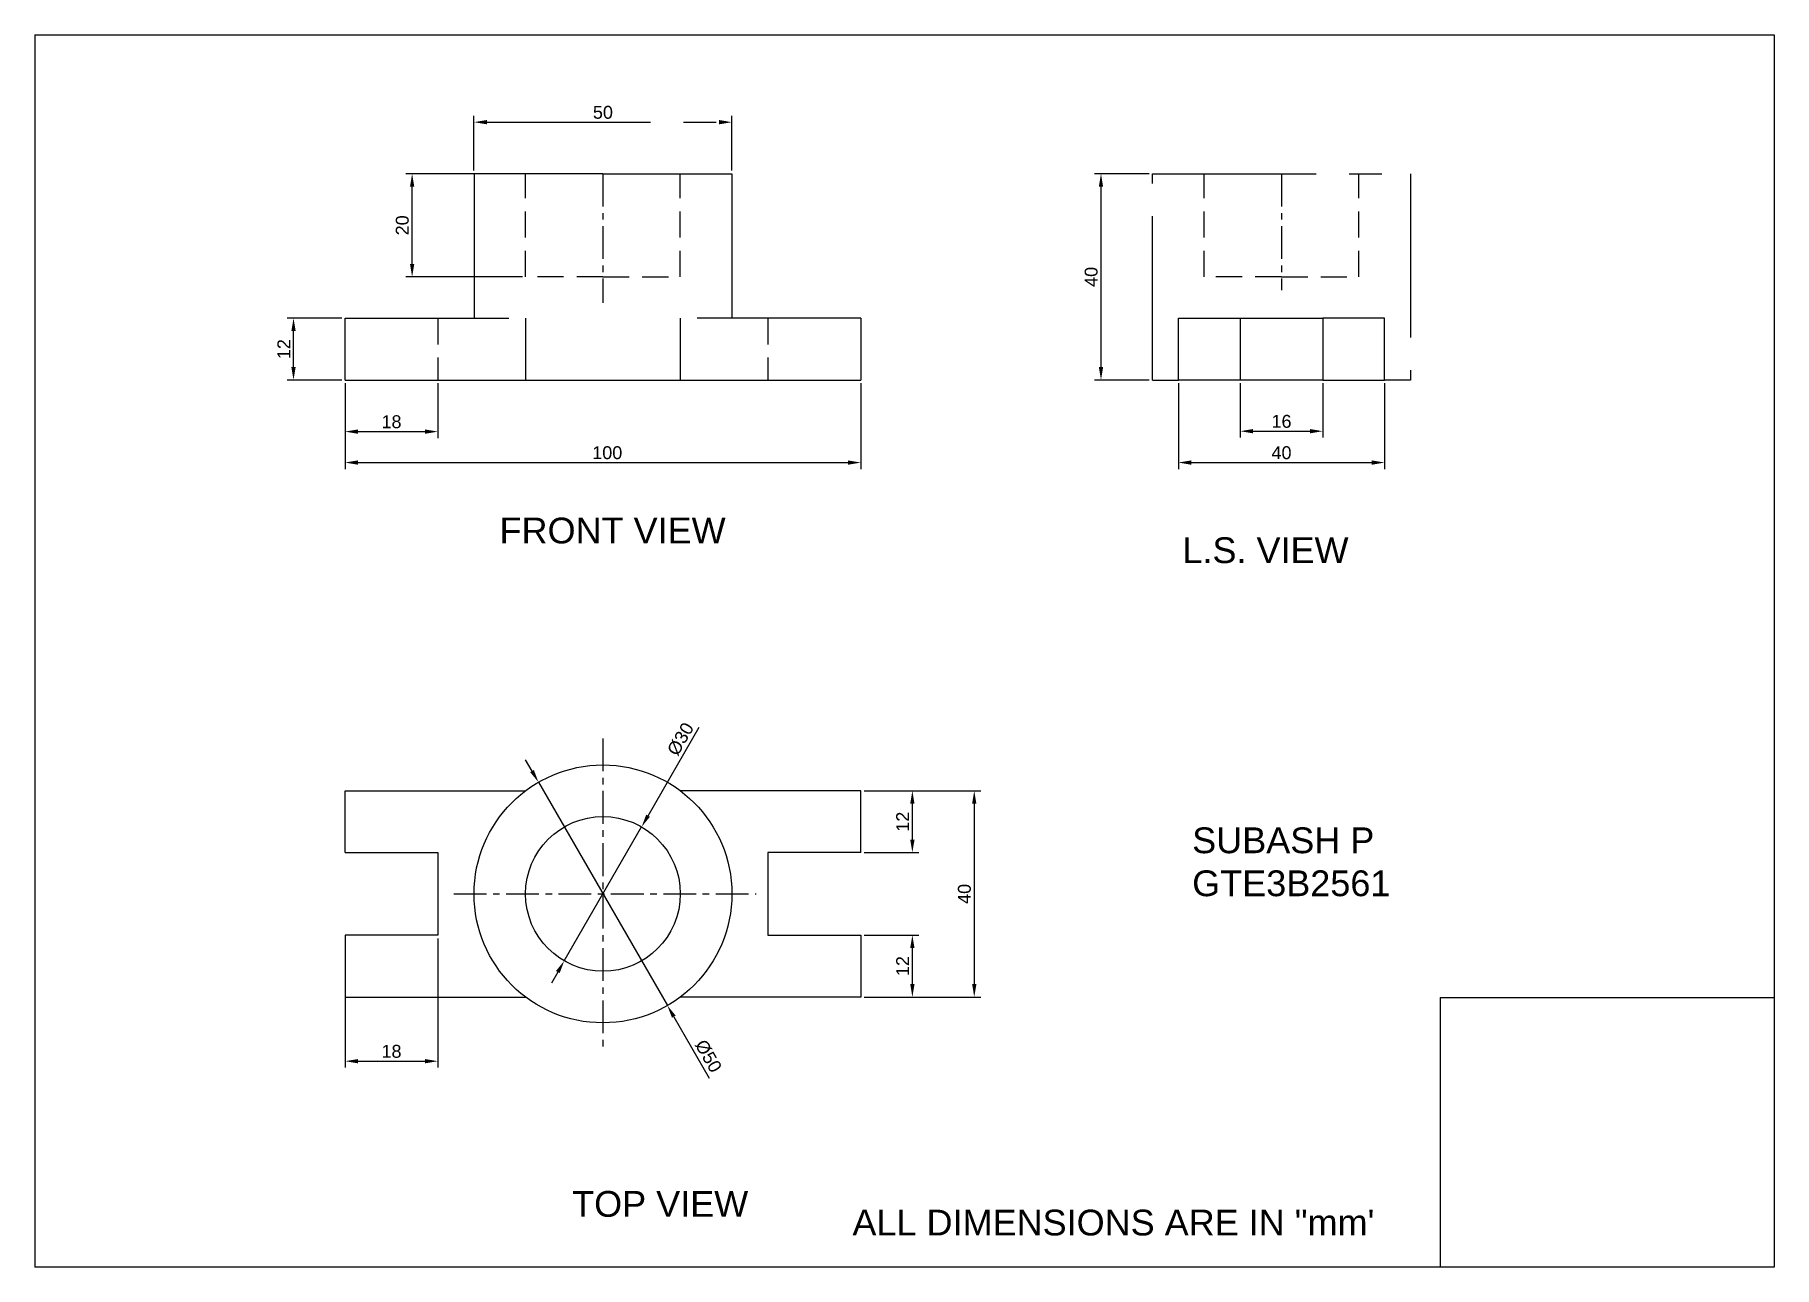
# Model space of a CAD drawing. Header units: millimetres. Extents: x 54 to 392, y 21 to 260.
import ezdxf

# ---------------------------------------------------------------- set-up
doc = ezdxf.new("R2010")
doc.units = ezdxf.units.MM
doc.linetypes.add('CENTER', pattern=[50.8, 31.75, -6.35, 6.35, -6.35])
doc.linetypes.add('DASH2', pattern=[38.1, 25.4, -12.7])
doc.styles.get("Standard").update_dxf_attribs({"font": 'arial.ttf'})
doc.dimstyles.new('ISO-25', dxfattribs={"dimtxt": 2.5, "dimasz": 2.5, "dimexe": 1.25, "dimexo": 0.625, "dimtad": 1, "dimtxsty": 'Standard', "dimcen": 2.5, "dimadec": 0, "dimazin": 0, "dimtfac": 1, "dimtmove": 0, "dimatfit": 3, "dimfxl": 1, "dimarcsym": 0})

# ---------------------------------------------------------------- blocks, each defined once
blk = doc.blocks.new('*D1')
at = {"color": 0, "lineweight": -2}
for p, q in [((114.52, 192.76), (114.52, 176.14)), ((214.52, 192.76), (214.52, 176.14)), ((117.02, 177.39), (212.02, 177.39))]:
    blk.add_line(p, q, dxfattribs=at)
at = {"color": 0}
for points in [[(117.02, 177.81), (117.02, 176.97), (114.52, 177.39)], [(212.02, 176.97), (212.02, 177.81), (214.52, 177.39)]]:
    blk.add_solid(points, dxfattribs=at)
at = {"layer": 'Defpoints', "color": 0}
for p in [(114.52, 193.39), (214.52, 193.39), (214.52, 177.39), (214.52, 177.39)]:
    blk.add_point(p, dxfattribs=at)
at = {"color": 0, "ltscale": 0.2, "insert": (165.36, 179.29), "char_height": 2.5, "attachment_point": 5}
blk.add_mtext('100', dxfattribs=at)
blk = doc.blocks.new('*D3')
at = {"color": 0, "linetype": 'CENTER', "lineweight": -2}
for p, q in [((139.52, 234.01), (139.52, 244.64)), ((142.02, 243.39), (187.02, 243.39)), ((189.52, 234.01), (189.52, 244.64))]:
    blk.add_line(p, q, dxfattribs=at)
at = {"color": 0}
for points in [[(142.02, 243.81), (142.02, 242.97), (139.52, 243.39)], [(187.02, 242.97), (187.02, 243.81), (189.52, 243.39)]]:
    blk.add_solid(points, dxfattribs=at)
at = {"layer": 'Defpoints', "color": 0}
for p in [(189.52, 243.39), (189.52, 243.39), (139.52, 233.39), (189.52, 233.39)]:
    blk.add_point(p, dxfattribs=at)
at = {"color": 0, "ltscale": 0.2, "insert": (164.52, 245.29), "char_height": 2.5, "attachment_point": 5}
blk.add_mtext('50', dxfattribs=at)
blk = doc.blocks.new('*D4')
at = {"color": 0, "lineweight": -2, "ltscale": 0.2}
for p, q in [((270.47, 233.39), (259.85, 233.39)), ((261.1, 195.89), (261.1, 230.89)), ((270.47, 193.39), (259.85, 193.39))]:
    blk.add_line(p, q, dxfattribs=at)
at = {"color": 0}
for points in [[(261.51, 230.89), (260.68, 230.89), (261.1, 233.39)], [(260.68, 195.89), (261.51, 195.89), (261.1, 193.39)]]:
    blk.add_solid(points, dxfattribs=at)
at = {"layer": 'Defpoints', "color": 0}
for p in [(261.1, 233.39), (261.1, 233.39), (271.1, 233.39), (271.1, 193.39)]:
    blk.add_point(p, dxfattribs=at)
at = {"color": 0, "ltscale": 0.2, "insert": (259.2, 213.39), "char_height": 2.5, "attachment_point": 5, "rotation": 90}
blk.add_mtext('40', dxfattribs=at)
blk = doc.blocks.new('*D5')
at = {"color": 0, "lineweight": -2, "ltscale": 0.2}
for p, q in [((276.1, 192.76), (276.1, 176.14)), ((316.1, 192.76), (316.1, 176.14)), ((278.6, 177.39), (313.6, 177.39))]:
    blk.add_line(p, q, dxfattribs=at)
at = {"color": 0}
for points in [[(278.6, 177.81), (278.6, 176.97), (276.1, 177.39)], [(313.6, 176.97), (313.6, 177.81), (316.1, 177.39)]]:
    blk.add_solid(points, dxfattribs=at)
at = {"layer": 'Defpoints', "color": 0}
for p in [(276.1, 193.39), (316.1, 193.39), (316.1, 177.39), (316.1, 177.39)]:
    blk.add_point(p, dxfattribs=at)
at = {"color": 0, "ltscale": 0.2, "insert": (296.1, 179.29), "char_height": 2.5, "attachment_point": 5}
blk.add_mtext('40', dxfattribs=at)
blk = doc.blocks.new('*D6')
at = {"color": 0, "lineweight": -2, "ltscale": 0.2}
for p, q in [((173.27, 108.92), (183.17, 126.06)), ((157.02, 80.77), (172.02, 106.75)), ((155.77, 78.6), (154.52, 76.44))]:
    blk.add_line(p, q, dxfattribs=at)
at = {"color": 0}
for points in [[(172.91, 109.12), (173.63, 108.71), (172.02, 106.75)], [(156.13, 78.4), (155.41, 78.81), (157.02, 80.77)]]:
    blk.add_solid(points, dxfattribs=at)
at = {"layer": 'Defpoints', "color": 0}
for p in [(172.02, 106.75), (157.02, 80.77)]:
    blk.add_point(p, dxfattribs=at)
at = {"color": 0, "ltscale": 0.2, "insert": (179.58, 123.78), "char_height": 2.5, "attachment_point": 5, "rotation": 60}
blk.add_mtext('%%c30', dxfattribs=at)
blk = doc.blocks.new('*D7')
at = {"color": 0, "lineweight": -2, "ltscale": 0.2}
for p, q in [((150.77, 117.58), (149.52, 119.74)), ((152.02, 115.41), (177.02, 72.11)), ((178.27, 69.94), (185.14, 58.06))]:
    blk.add_line(p, q, dxfattribs=at)
at = {"color": 0}
for points in [[(150.41, 117.37), (151.13, 117.78), (152.02, 115.41)], [(178.63, 70.15), (177.91, 69.74), (177.02, 72.11)]]:
    blk.add_solid(points, dxfattribs=at)
at = {"layer": 'Defpoints', "color": 0}
for p in [(152.02, 115.41), (177.02, 72.11)]:
    blk.add_point(p, dxfattribs=at)
at = {"color": 0, "ltscale": 0.2, "insert": (184.96, 62.31), "char_height": 2.5, "attachment_point": 5, "rotation": 300}
blk.add_mtext('%%c50', dxfattribs=at)
blk = doc.blocks.new('*D8')
at = {"color": 0, "lineweight": -2, "ltscale": 0.2}
for p, q in [((114.52, 85.14), (114.52, 60.07)), ((132.52, 85.14), (132.52, 60.07)), ((117.02, 61.32), (130.02, 61.32))]:
    blk.add_line(p, q, dxfattribs=at)
at = {"color": 0}
for points in [[(117.02, 61.74), (117.02, 60.91), (114.52, 61.32)], [(130.02, 60.91), (130.02, 61.74), (132.52, 61.32)]]:
    blk.add_solid(points, dxfattribs=at)
at = {"layer": 'Defpoints', "color": 0}
for p in [(114.52, 85.76), (132.52, 85.76), (132.52, 61.32), (132.52, 61.32)]:
    blk.add_point(p, dxfattribs=at)
at = {"color": 0, "ltscale": 0.2, "insert": (123.52, 63.22), "char_height": 2.5, "attachment_point": 5}
blk.add_mtext('18', dxfattribs=at)
blk = doc.blocks.new('*D9')
at = {"color": 0, "lineweight": -2, "ltscale": 0.2}
for p, q in [((215.15, 85.76), (225.77, 85.76)), ((224.52, 76.26), (224.52, 83.26)), ((215.15, 73.76), (225.77, 73.76))]:
    blk.add_line(p, q, dxfattribs=at)
at = {"color": 0}
for points in [[(224.94, 83.26), (224.11, 83.26), (224.52, 85.76)], [(224.11, 76.26), (224.94, 76.26), (224.52, 73.76)]]:
    blk.add_solid(points, dxfattribs=at)
at = {"layer": 'Defpoints', "color": 0}
for p in [(214.52, 85.76), (224.52, 85.76), (224.52, 85.76), (214.52, 73.76)]:
    blk.add_point(p, dxfattribs=at)
at = {"color": 0, "ltscale": 0.2, "insert": (222.64, 79.76), "char_height": 2.5, "attachment_point": 5, "rotation": 90}
blk.add_mtext('12', dxfattribs=at)
blk = doc.blocks.new('*D10')
at = {"color": 0, "lineweight": -2, "ltscale": 0.2}
for p, q in [((215.15, 113.76), (225.77, 113.76)), ((224.52, 104.26), (224.52, 111.26)), ((215.15, 101.76), (225.77, 101.76))]:
    blk.add_line(p, q, dxfattribs=at)
at = {"color": 0}
for points in [[(224.94, 111.26), (224.11, 111.26), (224.52, 113.76)], [(224.11, 104.26), (224.94, 104.26), (224.52, 101.76)]]:
    blk.add_solid(points, dxfattribs=at)
at = {"layer": 'Defpoints', "color": 0}
for p in [(214.52, 113.76), (224.52, 113.76), (224.52, 113.76), (214.52, 101.76)]:
    blk.add_point(p, dxfattribs=at)
at = {"color": 0, "ltscale": 0.2, "insert": (222.64, 107.76), "char_height": 2.5, "attachment_point": 5, "rotation": 90}
blk.add_mtext('12', dxfattribs=at)
blk = doc.blocks.new('*D11')
at = {"color": 0, "lineweight": -2, "ltscale": 0.2}
for p, q in [((215.15, 113.76), (237.77, 113.76)), ((236.52, 111.26), (236.52, 76.26)), ((215.15, 73.76), (237.77, 73.76))]:
    blk.add_line(p, q, dxfattribs=at)
at = {"color": 0}
for points in [[(236.94, 111.26), (236.11, 111.26), (236.52, 113.76)], [(236.11, 76.26), (236.94, 76.26), (236.52, 73.76)]]:
    blk.add_solid(points, dxfattribs=at)
at = {"layer": 'Defpoints', "color": 0}
for p in [(214.52, 113.76), (214.52, 73.76), (236.52, 73.76), (236.52, 73.76)]:
    blk.add_point(p, dxfattribs=at)
at = {"color": 0, "ltscale": 0.2, "insert": (234.62, 93.76), "char_height": 2.5, "attachment_point": 5, "rotation": 90}
blk.add_mtext('40', dxfattribs=at)
blk = doc.blocks.new('*D12')
at = {"color": 0, "lineweight": -2, "ltscale": 0.2}
for p, q in [((113.9, 205.39), (103.27, 205.39)), ((104.52, 195.89), (104.52, 202.89)), ((113.9, 193.39), (103.27, 193.39))]:
    blk.add_line(p, q, dxfattribs=at)
at = {"color": 0}
for points in [[(104.94, 202.89), (104.11, 202.89), (104.52, 205.39)], [(104.11, 195.89), (104.94, 195.89), (104.52, 193.39)]]:
    blk.add_solid(points, dxfattribs=at)
at = {"layer": 'Defpoints', "color": 0}
for p in [(104.52, 205.39), (104.52, 205.39), (114.52, 205.39), (114.52, 193.39)]:
    blk.add_point(p, dxfattribs=at)
at = {"color": 0, "ltscale": 0.2, "insert": (102.64, 199.39), "char_height": 2.5, "attachment_point": 5, "rotation": 90}
blk.add_mtext('12', dxfattribs=at)
blk = doc.blocks.new('*D13')
at = {"color": 0, "lineweight": -2, "ltscale": 0.2}
for p, q in [((148.9, 233.39), (126.27, 233.39)), ((127.52, 215.89), (127.52, 230.89)), ((148.9, 213.39), (126.27, 213.39))]:
    blk.add_line(p, q, dxfattribs=at)
at = {"color": 0}
for points in [[(127.94, 230.89), (127.11, 230.89), (127.52, 233.39)], [(127.11, 215.89), (127.94, 215.89), (127.52, 213.39)]]:
    blk.add_solid(points, dxfattribs=at)
at = {"layer": 'Defpoints', "color": 0}
for p in [(127.52, 233.39), (127.52, 233.39), (149.52, 233.39), (149.52, 213.39)]:
    blk.add_point(p, dxfattribs=at)
at = {"color": 0, "ltscale": 0.2, "insert": (125.62, 223.39), "char_height": 2.5, "attachment_point": 5, "rotation": 90}
blk.add_mtext('20', dxfattribs=at)
blk = doc.blocks.new('*D14')
at = {"color": 0, "lineweight": -2, "ltscale": 0.2}
for p, q in [((114.52, 192.76), (114.52, 182.14)), ((132.52, 192.76), (132.52, 182.14)), ((117.02, 183.39), (130.02, 183.39))]:
    blk.add_line(p, q, dxfattribs=at)
at = {"color": 0}
for points in [[(117.02, 183.81), (117.02, 182.97), (114.52, 183.39)], [(130.02, 182.97), (130.02, 183.81), (132.52, 183.39)]]:
    blk.add_solid(points, dxfattribs=at)
at = {"layer": 'Defpoints', "color": 0}
for p in [(114.52, 193.39), (132.52, 193.39), (132.52, 183.39), (132.52, 183.39)]:
    blk.add_point(p, dxfattribs=at)
at = {"color": 0, "ltscale": 0.2, "insert": (123.52, 185.29), "char_height": 2.5, "attachment_point": 5}
blk.add_mtext('18', dxfattribs=at)
blk = doc.blocks.new('*D15')
at = {"color": 0, "lineweight": -2, "ltscale": 0.2}
for p, q in [((288.1, 192.76), (288.1, 182.22)), ((304.1, 192.76), (304.1, 182.22)), ((290.6, 183.47), (301.6, 183.47))]:
    blk.add_line(p, q, dxfattribs=at)
at = {"color": 0}
for points in [[(290.6, 183.89), (290.6, 183.05), (288.1, 183.47)], [(301.6, 183.05), (301.6, 183.89), (304.1, 183.47)]]:
    blk.add_solid(points, dxfattribs=at)
at = {"layer": 'Defpoints', "color": 0}
for p in [(288.1, 193.39), (304.1, 193.39), (304.1, 183.47), (304.1, 183.47)]:
    blk.add_point(p, dxfattribs=at)
at = {"color": 0, "ltscale": 0.2, "insert": (296.1, 185.37), "char_height": 2.5, "attachment_point": 5}
blk.add_mtext('16', dxfattribs=at)

msp = doc.modelspace()

# ---------------------------------------------------------------- linework, layer by layer
at = {"ltscale": 0.2}
for p, q in [((54.354, 260.334), (391.64, 260.334)), ((54.354, 260.334), (54.354, 21.377)), ((391.64, 260.334), (391.64, 21.377)), ((114.523, 113.76), (149.523, 113.76)), ((114.523, 101.76), (114.523, 113.76)), ((214.523, 113.76), (179.523, 113.76)), ((214.523, 101.76), (214.523, 113.76)), ((114.523, 101.76), (132.523, 101.76)), ((132.523, 101.76), (132.523, 85.76)), ((214.523, 101.76), (196.523, 101.76)), ((196.523, 101.76), (196.523, 85.76)), ((132.523, 85.76), (114.523, 85.76)), ((114.523, 85.76), (114.523, 73.76)), ((196.523, 85.76), (214.523, 85.76)), ((214.523, 85.76), (214.523, 73.76)), ((114.523, 73.76), (149.523, 73.76)), ((214.523, 73.76), (179.523, 73.76)), ((326.852, 73.646), (326.852, 21.377)), ((326.852, 73.646), (391.64, 73.646)), ((391.64, 73.646), (391.64, 73.646)), ((391.64, 21.377), (54.354, 21.377))]:
    msp.add_line(p, q, dxfattribs=at)
at = {"linetype": 'CENTER'}
for p, q in [((164.523, 233.388), (139.523, 233.388)), ((139.523, 233.388), (139.523, 205.388)), ((164.523, 233.388), (189.523, 233.388)), ((189.523, 233.388), (189.523, 205.388)), ((271.098, 193.388), (271.098, 233.388)), ((271.098, 233.388), (321.098, 233.388)), ((321.098, 233.388), (321.098, 193.388)), ((114.523, 205.388), (149.523, 205.388)), ((114.523, 205.388), (132.523, 205.388)), ((149.523, 205.388), (149.523, 193.388)), ((214.523, 205.388), (179.523, 205.388)), ((179.523, 205.388), (179.523, 193.388)), ((276.098, 193.388), (276.098, 205.388)), ((276.098, 205.388), (288.098, 205.388)), ((288.098, 205.388), (288.098, 193.388)), ((288.098, 205.388), (304.098, 205.388)), ((304.098, 205.388), (304.098, 193.388)), ((316.098, 205.388), (304.098, 205.388)), ((316.098, 193.388), (316.098, 205.388)), ((271.098, 193.388), (276.098, 193.388)), ((288.098, 193.388), (276.098, 193.388)), ((304.098, 193.388), (288.098, 193.388)), ((304.098, 193.388), (316.098, 193.388)), ((321.098, 193.388), (316.098, 193.388))]:
    msp.add_line(p, q, dxfattribs=at)
at = {"linetype": 'DASH2', "ltscale": 0.2}
for p, q in [((149.523, 213.388), (149.523, 233.388)), ((179.523, 213.388), (179.523, 233.388)), ((281.098, 213.388), (281.098, 233.388)), ((311.098, 213.388), (311.098, 233.388)), ((164.523, 213.388), (149.523, 213.388)), ((164.523, 213.388), (179.523, 213.388)), ((296.098, 213.388), (281.098, 213.388)), ((296.098, 213.388), (311.098, 213.388)), ((132.523, 205.388), (132.523, 193.388)), ((196.523, 205.388), (196.523, 193.388))]:
    msp.add_line(p, q, dxfattribs=at)
at = {"linetype": 'CENTER', "ltscale": 0.2}
for p, q in [((164.523, 233.388), (164.523, 208.33)), ((296.098, 233.388), (296.098, 210.819)), ((164.523, 123.886), (164.523, 63.634)), ((135.598, 93.76), (194.232, 93.76))]:
    msp.add_line(p, q, dxfattribs=at)
for p, q in [((114.523, 193.388), (114.523, 205.388)), ((214.523, 205.388), (214.523, 193.388)), ((114.523, 193.388), (214.523, 193.388))]:
    msp.add_line(p, q)
at = {"ltscale": 0.2}
for radius in [25, 15]:
    msp.add_circle((164.523, 93.76), radius, dxfattribs=at)

# ---------------------------------------------------------------- texts
at = {"ltscale": 0.2, "char_height": 5, "attachment_point": 1}
for s, width, gutter_width, insert in [('FRONT VIEW', 64.10651, 12.5, (144.473, 166.712)), ('L.S. VIEW', 48.37305, 12.5, (276.889, 162.901)), ('SUBASH P\\PGTE3B2561', 98.5, 12.5, (278.778, 106.651)), ('TOP VIEW', 63.32472, 12.5, (158.546, 36.153)), ('ALL DIMENSIONS ARE IN "mm\'', 107.22497, 25, (212.903, 32.534))]:
    msp.add_mtext_dynamic_manual_height_columns(s, width=width, gutter_width=gutter_width, heights=[0], dxfattribs=dict(at, insert=insert))

# ---------------------------------------------------------------- dimensions: what is measured, and where the dimension line sits
at = {"linetype": 'CENTER'}
dim = msp.add_linear_dim(base=(189.523, 243.388), p1=(139.523, 233.388), p2=(189.523, 233.388), dimstyle='ISO-25', dxfattribs=at)
dim.commit()
dim.dimension.update_dxf_attribs({"geometry": '*D3', "text_midpoint": (164.523, 245.29)})
at = {"ltscale": 0.2}
for base, p1, p2, picture, middle in [((127.523, 233.388), (149.523, 213.388), (149.523, 233.388), '*D13', (125.622, 223.388)), ((224.523, 113.76), (214.523, 101.76), (214.523, 113.76), '*D10', (222.643, 107.76)), ((236.523, 73.76), (214.523, 113.76), (214.523, 73.76), '*D11', (234.622, 93.76)), ((224.523, 85.76), (214.523, 73.76), (214.523, 85.76), '*D9', (222.643, 79.76))]:
    dim = msp.add_linear_dim(base=base, p1=p1, p2=p2, angle=90, dimstyle='ISO-25', dxfattribs=at)
    dim.commit()
    dim.dimension.update_dxf_attribs({"geometry": picture, "text_midpoint": middle})
for p1, p2, distance, picture, middle in [((271.098, 193.388), (271.098, 233.388), 10, '*D4', (259.197, 213.388)), ((114.523, 193.388), (114.523, 205.388), 10, '*D12', (102.643, 199.388)), ((114.523, 193.388), (132.523, 193.388), -10, '*D14', (123.523, 185.29)), ((288.098, 193.388), (304.098, 193.388), -9.917, '*D15', (296.098, 185.372))]:
    dim = msp.add_aligned_dim(p1=p1, p2=p2, distance=distance, dimstyle='ISO-25', dxfattribs=at)
    dim.commit()
    dim.dimension.update_dxf_attribs({"geometry": picture, "text_midpoint": middle})
dim = msp.add_linear_dim(base=(214.523, 177.388), p1=(114.523, 193.388), p2=(214.523, 193.388), angle=0, dimstyle='ISO-25')
dim.commit()
dim.dimension.update_dxf_attribs({"geometry": '*D1', "text_midpoint": (165.365, 177.388), "dimtype": 161})
for base, p1, p2, picture, middle in [((316.098, 177.388), (276.098, 193.388), (316.098, 193.388), '*D5', (296.098, 179.29)), ((132.523, 61.322), (114.523, 85.76), (132.523, 85.76), '*D8', (123.523, 63.223))]:
    dim = msp.add_linear_dim(base=base, p1=p1, p2=p2, dimstyle='ISO-25', dxfattribs=at)
    dim.commit()
    dim.dimension.update_dxf_attribs({"geometry": picture, "text_midpoint": middle})
for p1, p2, picture, middle in [((157.023, 80.77), (172.023, 106.751), '*D6', (181.286, 122.795)), ((152.023, 115.411), (177.023, 72.11), '*D7', (183.251, 61.322))]:
    dim = msp.add_diameter_dim_2p(p1=p1, p2=p2, dimstyle='ISO-25', dxfattribs=at)
    dim.commit()
    dim.dimension.update_dxf_attribs({"geometry": picture, "text_midpoint": middle, "dimtype": 163})

doc.saveas('drawing.dxf')
